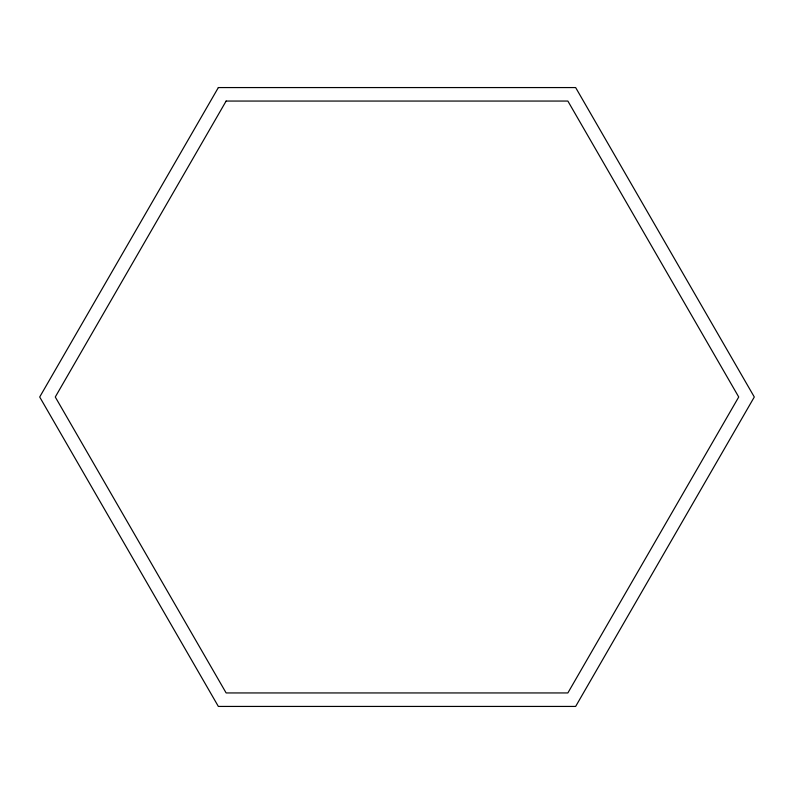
<?xml version="1.0" encoding="UTF-8"?>
<svg xmlns="http://www.w3.org/2000/svg" width="794" height="794" viewBox="0 0 794 794"><rect width="100%" height="100%" fill="white"/><g stroke="black" fill="none" stroke-linecap="round" stroke-linejoin="round"><path stroke-width="1.19" d="M218.35 87.568L39.7 397L218.35 706.432L575.65 706.432L754.3 397L575.65 87.568L218.35 87.568M226.131 101.056L55.272 397L226.131 692.944L567.869 692.944L738.728 397L567.869 101.056L226.131 101.056"/></g></svg>
